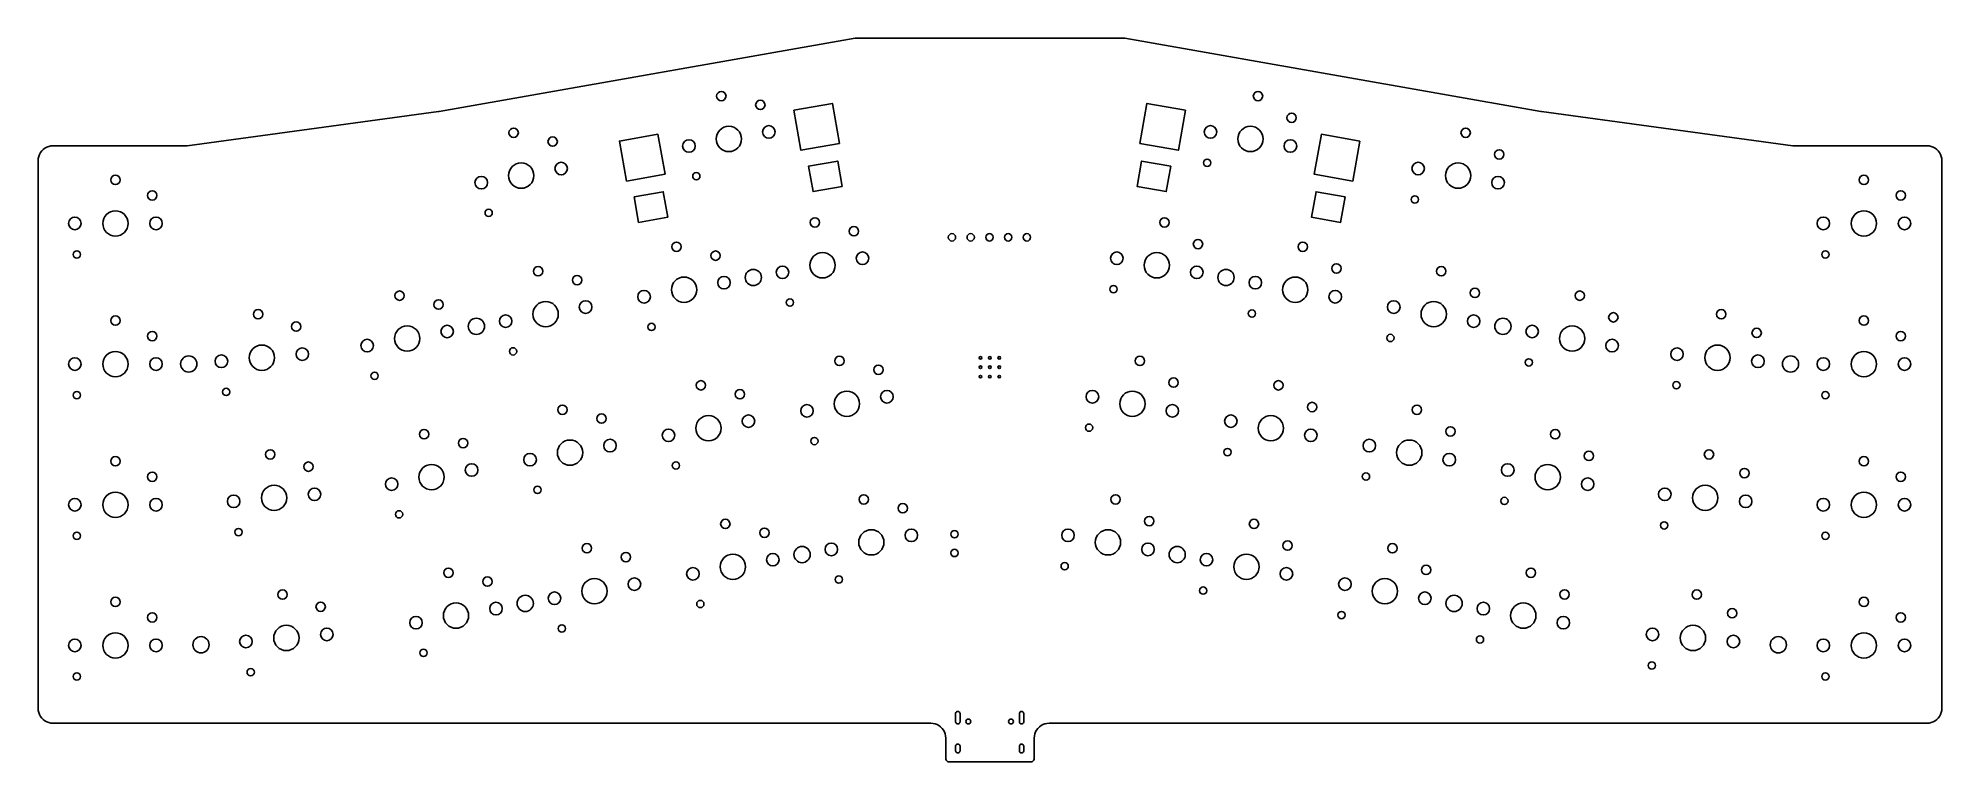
# Model space of a CAD drawing. Header units: millimetres. Extents: x -277 to -19, y 51 to 149.
import ezdxf

# ---------------------------------------------------------------- set-up
doc = ezdxf.new("R2010")
doc.units = ezdxf.units.MM
doc.layers.get('0').update_dxf_attribs({"linetype": 'CONTINUOUS'})

msp = doc.modelspace()

# ---------------------------------------------------------------- linework, layer by layer
for points in [[(-154.120066, 50.817011), (-153.999473, 50.767067), (-153.870062, 50.750023), (-142.870062, 50.750023), (-142.740662, 50.767068), (-142.620083, 50.817024), (-142.516541, 50.896484), (-142.437093, 51.000036), (-142.387153, 51.120621), (-142.370062, 51.250023), (-142.370062, 53.984526), (-142.349702, 54.26915), (-142.289042, 54.547979), (-142.189319, 54.815337), (-142.052562, 55.065782), (-141.881554, 55.294215), (-141.679778, 55.495986), (-141.451341, 55.666988), (-141.200893, 55.803739), (-140.933532, 55.903456), (-140.654701, 55.964109), (-140.370077, 55.984526), (-21.373897, 55.98546), (-21.089267, 56.005819), (-20.810432, 56.066478), (-20.543068, 56.166202), (-20.292617, 56.30296), (-20.064178, 56.47397), (-19.862402, 56.675749), (-19.691395, 56.90419), (-19.55464, 57.154643), (-19.45492, 57.422009), (-19.394265, 57.700845), (-19.373913, 57.985475), (-19.374495, 132.185475), (-19.394849, 132.470109), (-19.455504, 132.748949), (-19.555225, 133.016318), (-19.691982, 133.266774), (-19.862991, 133.495218), (-20.064771, 133.696999), (-20.293214, 133.86801), (-20.543669, 134.004769), (-20.811038, 134.104492), (-21.089877, 134.165149), (-21.374511, 134.18546), (-39.289205, 134.185319), (-39.424202, 134.189881), (-39.558584, 134.203541), (-73.644917, 138.836555), (-73.683111, 138.842122), (-73.72119, 138.848425), (-130.107245, 148.741843), (-130.279418, 148.764401), (-130.452898, 148.771935), (-148.369584, 148.771795), (-166.286353, 148.771654), (-166.459832, 148.764111), (-166.632005, 148.741556), (-223.017904, 138.847254), (-223.055984, 138.840951), (-223.094178, 138.835382), (-257.180438, 134.201834), (-257.314819, 134.188173), (-257.449816, 134.183607), (-275.364511, 134.183467), (-275.649139, 134.163108), (-275.927973, 134.102449), (-276.195336, 134.002725), (-276.445785, 133.865966), (-276.674221, 133.694956), (-276.875995, 133.493176), (-277.046998, 133.264734), (-277.18375, 133.014281), (-277.283466, 132.746915), (-277.344117, 132.46808), (-277.364495, 132.183451), (-277.363913, 57.983451), (-277.343549, 57.698824), (-277.282887, 57.419992), (-277.183161, 57.152631), (-277.046401, 56.902184), (-276.875391, 56.673749), (-276.673612, 56.471975), (-276.445172, 56.300971), (-276.194721, 56.164218), (-275.927358, 56.064498), (-275.648524, 56.003843), (-275.363897, 55.983467), (-156.370077, 55.984397), (-156.08545, 55.964037), (-155.806617, 55.903378), (-155.539255, 55.803654), (-155.288807, 55.666896), (-155.06037, 55.495888), (-154.858595, 55.29411), (-154.68759, 55.065671), (-154.550835, 54.815221), (-154.451115, 54.547858), (-154.390459, 54.269024), (-154.370062, 53.984397), (-154.370062, 51.250023), (-154.35303, 51.120613), (-154.303081, 51.000021), (-154.223621, 50.896468)], [(-168.770924, 134.504764), (-173.990405, 133.584429), (-174.94547, 139.000871), (-169.725989, 139.921207)], [(-121.885435, 139.000871), (-122.8405, 133.584429), (-128.059981, 134.504764), (-127.104916, 139.921207)], [(-192.40631, 130.337208), (-197.625791, 129.416872), (-198.580856, 134.833315), (-193.361375, 135.75365)], [(-98.250049, 134.833315), (-99.205114, 129.416872), (-104.424595, 130.337208), (-103.46953, 135.75365)], [(-168.40389, 128.680008), (-172.343121, 127.985415), (-172.950889, 131.432242), (-169.011658, 132.126835)], [(-123.880016, 131.432242), (-124.487784, 127.985415), (-128.427015, 128.680008), (-127.819247, 132.126835)], [(-192.039276, 124.512451), (-195.978507, 123.817859), (-196.586276, 127.264686), (-192.647045, 127.959279)], [(-100.244629, 127.264686), (-100.852398, 123.817859), (-104.791629, 124.512451), (-104.18386, 127.959279)], [(-153.028145, 57.350525), (-152.988318, 57.45333), (-152.914043, 57.534805), (-152.815352, 57.583948), (-152.705572, 57.59412), (-152.599531, 57.563949), (-152.51155, 57.497509), (-152.453511, 57.403772), (-152.433253, 57.2954), (-152.433253, 56.1954), (-152.438361, 56.140275), (-152.478188, 56.03747), (-152.552463, 55.955995), (-152.651154, 55.906852), (-152.760934, 55.89668), (-152.866975, 55.926851), (-152.954956, 55.993291), (-153.012995, 56.087028), (-153.033253, 56.1954), (-153.033253, 57.2954)], [(-144.388145, 57.350525), (-144.348318, 57.45333), (-144.274043, 57.534805), (-144.175352, 57.583948), (-144.065572, 57.59412), (-143.959531, 57.563949), (-143.87155, 57.497509), (-143.813511, 57.403772), (-143.793253, 57.2954), (-143.793253, 56.1954), (-143.798361, 56.140275), (-143.838188, 56.03747), (-143.912463, 55.955995), (-144.011154, 55.906852), (-144.120934, 55.89668), (-144.226975, 55.926851), (-144.314956, 55.993291), (-144.372995, 56.087028), (-144.393253, 56.1954), (-144.393253, 57.2954)], [(-153.028145, 52.920525), (-152.988318, 53.02333), (-152.914043, 53.104805), (-152.815352, 53.153948), (-152.705572, 53.16412), (-152.599531, 53.133949), (-152.51155, 53.067509), (-152.453511, 52.973772), (-152.433253, 52.8654), (-152.433253, 52.2654), (-152.438361, 52.210275), (-152.478188, 52.10747), (-152.552463, 52.025995), (-152.651154, 51.976852), (-152.760934, 51.96668), (-152.866975, 51.996851), (-152.954956, 52.063291), (-153.012995, 52.157028), (-153.033253, 52.2654), (-153.033253, 52.8654)], [(-144.388145, 52.920525), (-144.348318, 53.02333), (-144.274043, 53.104805), (-144.175352, 53.153948), (-144.065572, 53.16412), (-143.959531, 53.133949), (-143.87155, 53.067509), (-143.813511, 52.973772), (-143.793253, 52.8654), (-143.793253, 52.2654), (-143.798361, 52.210275), (-143.838188, 52.10747), (-143.912463, 52.025995), (-144.011154, 51.976852), (-144.120934, 51.96668), (-144.226975, 51.996851), (-144.314956, 52.063291), (-144.372995, 52.157028), (-144.393253, 52.2654), (-144.393253, 52.8654)]]:
    msp.add_lwpolyline(points, close=True)
for centre, radius in [((-184.778556, 140.922569), 0.635), ((-179.489856, 139.722713), 0.635), ((-112.052349, 140.922569), 0.635), ((-183.754032, 135.112203), 1.7145), ((-178.337589, 136.067268), 0.8509), ((-118.493316, 136.067268), 0.8509), ((-113.076873, 135.112203), 1.7145), ((-107.492971, 137.986232), 0.635), ((-212.919438, 135.960573), 0.635), ((-207.630738, 134.760717), 0.635), ((-189.170475, 134.157138), 0.8509), ((-107.66043, 134.157138), 0.8509), ((-83.911467, 135.960573), 0.635), ((-211.894914, 130.150207), 1.7145), ((-206.478471, 131.105272), 0.8509), ((-118.946892, 131.882454), 0.4953), ((-90.352434, 131.105272), 0.8509), ((-84.935991, 130.150207), 1.7145), ((-79.352089, 133.024236), 0.635), ((-266.884306, 129.5726), 0.635), ((-217.311357, 129.195142), 0.8509), ((-188.165406, 130.069567), 0.4953), ((-79.519548, 129.195142), 0.8509), ((-29.9466, 129.5726), 0.635), ((-261.884306, 127.4726), 0.635), ((-90.80601, 126.920458), 0.4953), ((-24.9466, 127.4726), 0.635), ((-272.384306, 123.6726), 0.8509), ((-266.884306, 123.6726), 1.7145), ((-261.384306, 123.6726), 0.8509), ((-216.306288, 125.107571), 0.4953), ((-172.090265, 123.815981), 0.635), ((-124.74064, 123.815981), 0.635), ((-35.4466, 123.6726), 0.8509), ((-29.9466, 123.6726), 1.7145), ((-24.4466, 123.6726), 0.8509), ((-166.801565, 122.616125), 0.635), ((-153.525453, 121.793), 0.5), ((-150.985453, 121.793), 0.5), ((-148.445453, 121.793), 0.5), ((-145.905453, 121.793), 0.5), ((-143.365453, 121.793), 0.5), ((-120.181262, 120.879644), 0.635), ((-272.104306, 119.4726), 0.4953), ((-190.850853, 120.507983), 0.635), ((-185.562153, 119.308127), 0.635), ((-171.065741, 118.005615), 1.7145), ((-165.649298, 118.96068), 0.8509), ((-131.181607, 118.96068), 0.8509), ((-125.765164, 118.005615), 1.7145), ((-105.980053, 120.507983), 0.635), ((-35.1666, 119.4726), 0.4953), ((-209.61144, 117.199985), 0.635), ((-204.32274, 116.000129), 0.635), ((-189.826329, 114.697617), 1.7145), ((-184.409886, 115.652682), 0.8509), ((-180.446035, 116.351616), 1.1), ((-176.482184, 117.05055), 0.8509), ((-120.348721, 117.05055), 0.8509), ((-116.384871, 116.351616), 1.1), ((-112.42102, 115.652682), 0.8509), ((-107.004577, 114.697617), 1.7145), ((-101.420675, 117.571646), 0.635), ((-87.219465, 117.199985), 0.635), ((-228.372028, 113.891987), 0.635), ((-195.242772, 113.742552), 0.8509), ((-131.635183, 114.775866), 0.4953), ((-101.588134, 113.742552), 0.8509), ((-82.660087, 114.263648), 0.635), ((-68.458877, 113.891987), 0.635), ((-266.884306, 110.5226), 0.635), ((-247.554612, 111.366553), 0.635), ((-223.083328, 112.692131), 0.635), ((-214.003359, 110.434554), 0.8509), ((-208.586916, 111.389619), 1.7145), ((-203.170473, 112.344684), 0.8509), ((-175.477115, 112.962979), 0.4953), ((-112.874596, 111.467868), 0.4953), ((-93.660432, 112.344684), 0.8509), ((-88.243989, 111.389619), 1.7145), ((-82.827546, 110.434554), 0.8509), ((-63.899499, 110.95565), 0.635), ((-49.276294, 111.366553), 0.635), ((-29.9466, 110.5226), 0.635), ((-261.884306, 108.4226), 0.635), ((-242.390611, 109.710323), 0.635), ((-227.347504, 108.081621), 1.7145), ((-221.931061, 109.036686), 0.8509), ((-217.96721, 109.73562), 1.1), ((-194.237703, 109.654981), 0.4953), ((-94.114008, 108.15987), 0.4953), ((-78.863695, 109.73562), 1.1), ((-74.899844, 109.036686), 0.8509), ((-69.483401, 108.081621), 1.7145), ((-44.478348, 108.838765), 0.635), ((-24.9466, 108.4226), 0.635), ((-266.884306, 104.6226), 1.7145), ((-252.519464, 105.009647), 0.8509), ((-247.040393, 105.489004), 1.7145), ((-241.561322, 105.968361), 0.8509), ((-232.763947, 107.126556), 0.8509), ((-212.99829, 106.346983), 0.4953), ((-64.066958, 107.126556), 0.8509), ((-55.269584, 105.968361), 0.8509), ((-49.790513, 105.489004), 1.7145), ((-44.311442, 105.009647), 0.8509), ((-29.9466, 104.6226), 1.7145), ((-272.384306, 104.6226), 0.8509), ((-261.384306, 104.6226), 0.8509), ((-256.944227, 104.640723), 1.1), ((-231.758878, 103.038985), 0.4953), ((-168.782267, 105.055393), 0.635), ((-163.493567, 103.855537), 0.635), ((-149.6652, 105.4743), 0.175), ((-149.6652, 104.1993), 0.175), ((-148.3902, 105.4743), 0.175), ((-148.3902, 104.1993), 0.175), ((-147.1152, 105.4743), 0.175), ((-147.1152, 104.1993), 0.175), ((-128.048638, 105.055393), 0.635), ((-75.35342, 104.851872), 0.4953), ((-39.886679, 104.640723), 1.1), ((-35.4466, 104.6226), 0.8509), ((-24.4466, 104.6226), 0.8509), ((-272.104306, 100.4226), 0.4953), ((-251.874475, 100.850033), 0.4953), ((-187.542855, 101.747395), 0.635), ((-182.254155, 100.547539), 0.635), ((-167.757743, 99.245027), 1.7145), ((-162.3413, 100.200092), 0.8509), ((-149.6652, 102.9243), 0.175), ((-148.3902, 102.9243), 0.175), ((-147.1152, 102.9243), 0.175), ((-134.489605, 100.200092), 0.8509), ((-129.073162, 99.245027), 1.7145), ((-123.48926, 102.119056), 0.635), ((-109.28805, 101.747395), 0.635), ((-55.356703, 101.759939), 0.4953), ((-35.1666, 100.4226), 0.4953), ((-206.303442, 98.439397), 0.635), ((-173.174186, 98.289962), 0.8509), ((-123.656719, 98.289962), 0.8509), ((-104.728672, 98.811058), 0.635), ((-90.527463, 98.439397), 0.635), ((-225.06403, 95.1314), 0.635), ((-201.014742, 97.239541), 0.635), ((-191.934774, 94.981964), 0.8509), ((-186.518331, 95.937029), 1.7145), ((-181.101888, 96.892094), 0.8509), ((-134.943181, 96.015278), 0.4953), ((-115.729017, 96.892094), 0.8509), ((-110.312574, 95.937029), 1.7145), ((-104.896131, 94.981964), 0.8509), ((-85.968085, 95.50306), 0.635), ((-71.766875, 95.1314), 0.635), ((-245.894295, 92.389044), 0.635), ((-219.77533, 93.931544), 0.635), ((-205.278918, 92.629031), 1.7145), ((-199.862475, 93.584096), 0.8509), ((-172.169117, 94.202391), 0.4953), ((-116.182593, 92.70728), 0.4953), ((-96.96843, 93.584096), 0.8509), ((-91.551987, 92.629031), 1.7145), ((-50.93661, 92.389044), 0.635), ((-266.884306, 91.4726), 0.635), ((-240.730294, 90.732814), 0.635), ((-224.039506, 89.321034), 1.7145), ((-218.623063, 90.276099), 0.8509), ((-210.695361, 91.673966), 0.8509), ((-190.929705, 90.894393), 0.4953), ((-86.135544, 91.673966), 0.8509), ((-78.207842, 90.276099), 0.8509), ((-72.791399, 89.321034), 1.7145), ((-67.207497, 92.195063), 0.635), ((-46.138664, 89.861256), 0.635), ((-29.9466, 91.4726), 0.635), ((-261.884306, 89.3726), 0.635), ((-245.380076, 86.511495), 1.7145), ((-239.901005, 86.990852), 0.8509), ((-229.455949, 88.365969), 0.8509), ((-209.690292, 87.586395), 0.4953), ((-97.422006, 89.399282), 0.4953), ((-67.374956, 88.365969), 0.8509), ((-56.9299, 86.990852), 0.8509), ((-51.450829, 86.511495), 1.7145), ((-24.9466, 89.3726), 0.635), ((-272.384306, 85.5726), 0.8509), ((-266.884306, 85.5726), 1.7145), ((-261.384306, 85.5726), 0.8509), ((-250.859147, 86.032138), 0.8509), ((-165.474269, 86.294805), 0.635), ((-160.185569, 85.094949), 0.635), ((-131.356636, 86.294805), 0.635), ((-78.661418, 86.091285), 0.4953), ((-45.971758, 86.032138), 0.8509), ((-35.4466, 85.5726), 0.8509), ((-29.9466, 85.5726), 1.7145), ((-24.4466, 85.5726), 0.8509), ((-228.45088, 84.278398), 0.4953), ((-184.234857, 82.986808), 0.635), ((-126.797258, 83.358468), 0.635), ((-112.596048, 82.986808), 0.635), ((-57.017019, 82.78243), 0.4953), ((-272.104306, 81.3726), 0.4953), ((-250.214158, 81.872524), 0.4953), ((-202.995445, 79.67881), 0.635), ((-178.946157, 81.786952), 0.635), ((-169.866188, 79.529374), 0.8509), ((-164.449745, 80.484439), 1.7145), ((-159.033302, 81.439504), 0.8509), ((-153.187, 81.5848), 0.5), ((-137.797603, 81.439504), 0.8509), ((-132.38116, 80.484439), 1.7145), ((-126.964717, 79.529374), 0.8509), ((-108.03667, 80.050471), 0.635), ((-93.83546, 79.67881), 0.635), ((-35.1666, 81.3726), 0.4953), ((-197.706745, 78.478954), 0.635), ((-183.210333, 77.176442), 1.7145), ((-177.79389, 78.131507), 0.8509), ((-173.830039, 78.830441), 1.1), ((-153.187, 79.0448), 0.5), ((-138.251179, 77.25469), 0.4953), ((-123.000866, 78.830441), 1.1), ((-119.037015, 78.131507), 0.8509), ((-113.620572, 77.176442), 1.7145), ((-221.756032, 76.370812), 0.635), ((-216.467332, 75.170956), 0.635), ((-201.970921, 73.868444), 1.7145), ((-196.554478, 74.823509), 0.8509), ((-188.626776, 76.221377), 0.8509), ((-168.861119, 75.441803), 0.4953), ((-108.204129, 76.221377), 0.8509), ((-100.276427, 74.823509), 0.8509), ((-94.859984, 73.868444), 1.7145), ((-89.276082, 76.742473), 0.635), ((-75.074873, 76.370812), 0.635), ((-266.884306, 72.4226), 0.635), ((-244.233978, 73.411535), 0.635), ((-239.069977, 71.755305), 0.635), ((-220.731508, 70.560446), 1.7145), ((-215.315065, 71.515511), 0.8509), ((-211.351215, 72.214445), 1.1), ((-207.387364, 72.913379), 0.8509), ((-187.621707, 72.133806), 0.4953), ((-119.490591, 73.946693), 0.4953), ((-89.443541, 72.913379), 0.8509), ((-85.479691, 72.214445), 1.1), ((-81.51584, 71.515511), 0.8509), ((-76.099397, 70.560446), 1.7145), ((-70.515495, 73.434475), 0.635), ((-52.596927, 73.411535), 0.635), ((-29.9466, 72.4226), 0.635), ((-261.884306, 70.3226), 0.635), ((-226.147951, 69.605381), 0.8509), ((-100.730003, 70.638695), 0.4953), ((-70.682954, 69.605381), 0.8509), ((-47.798981, 70.883747), 0.635), ((-24.9466, 70.3226), 0.635), ((-272.384306, 66.5226), 0.8509), ((-266.884306, 66.5226), 1.7145), ((-261.384306, 66.5226), 0.8509), ((-255.28391, 66.613214), 1.1), ((-249.19883, 67.054629), 0.8509), ((-243.719759, 67.533986), 1.7145), ((-238.240688, 68.013343), 0.8509), ((-206.382295, 68.825808), 0.4953), ((-81.969416, 67.330697), 0.4953), ((-58.590217, 68.013343), 0.8509), ((-53.111146, 67.533986), 1.7145), ((-47.632075, 67.054629), 0.8509), ((-41.546996, 66.613214), 1.1), ((-35.4466, 66.5226), 0.8509), ((-29.9466, 66.5226), 1.7145), ((-24.4466, 66.5226), 0.8509), ((-225.142882, 65.51781), 0.4953), ((-272.104306, 62.3226), 0.4953), ((-248.553841, 62.895015), 0.4953), ((-58.677336, 63.804921), 0.4953), ((-35.1666, 62.3226), 0.4953), ((-151.303253, 56.2154), 0.325), ((-145.523253, 56.2154), 0.325)]:
    msp.add_circle(centre, radius)

doc.saveas('drawing.dxf')
